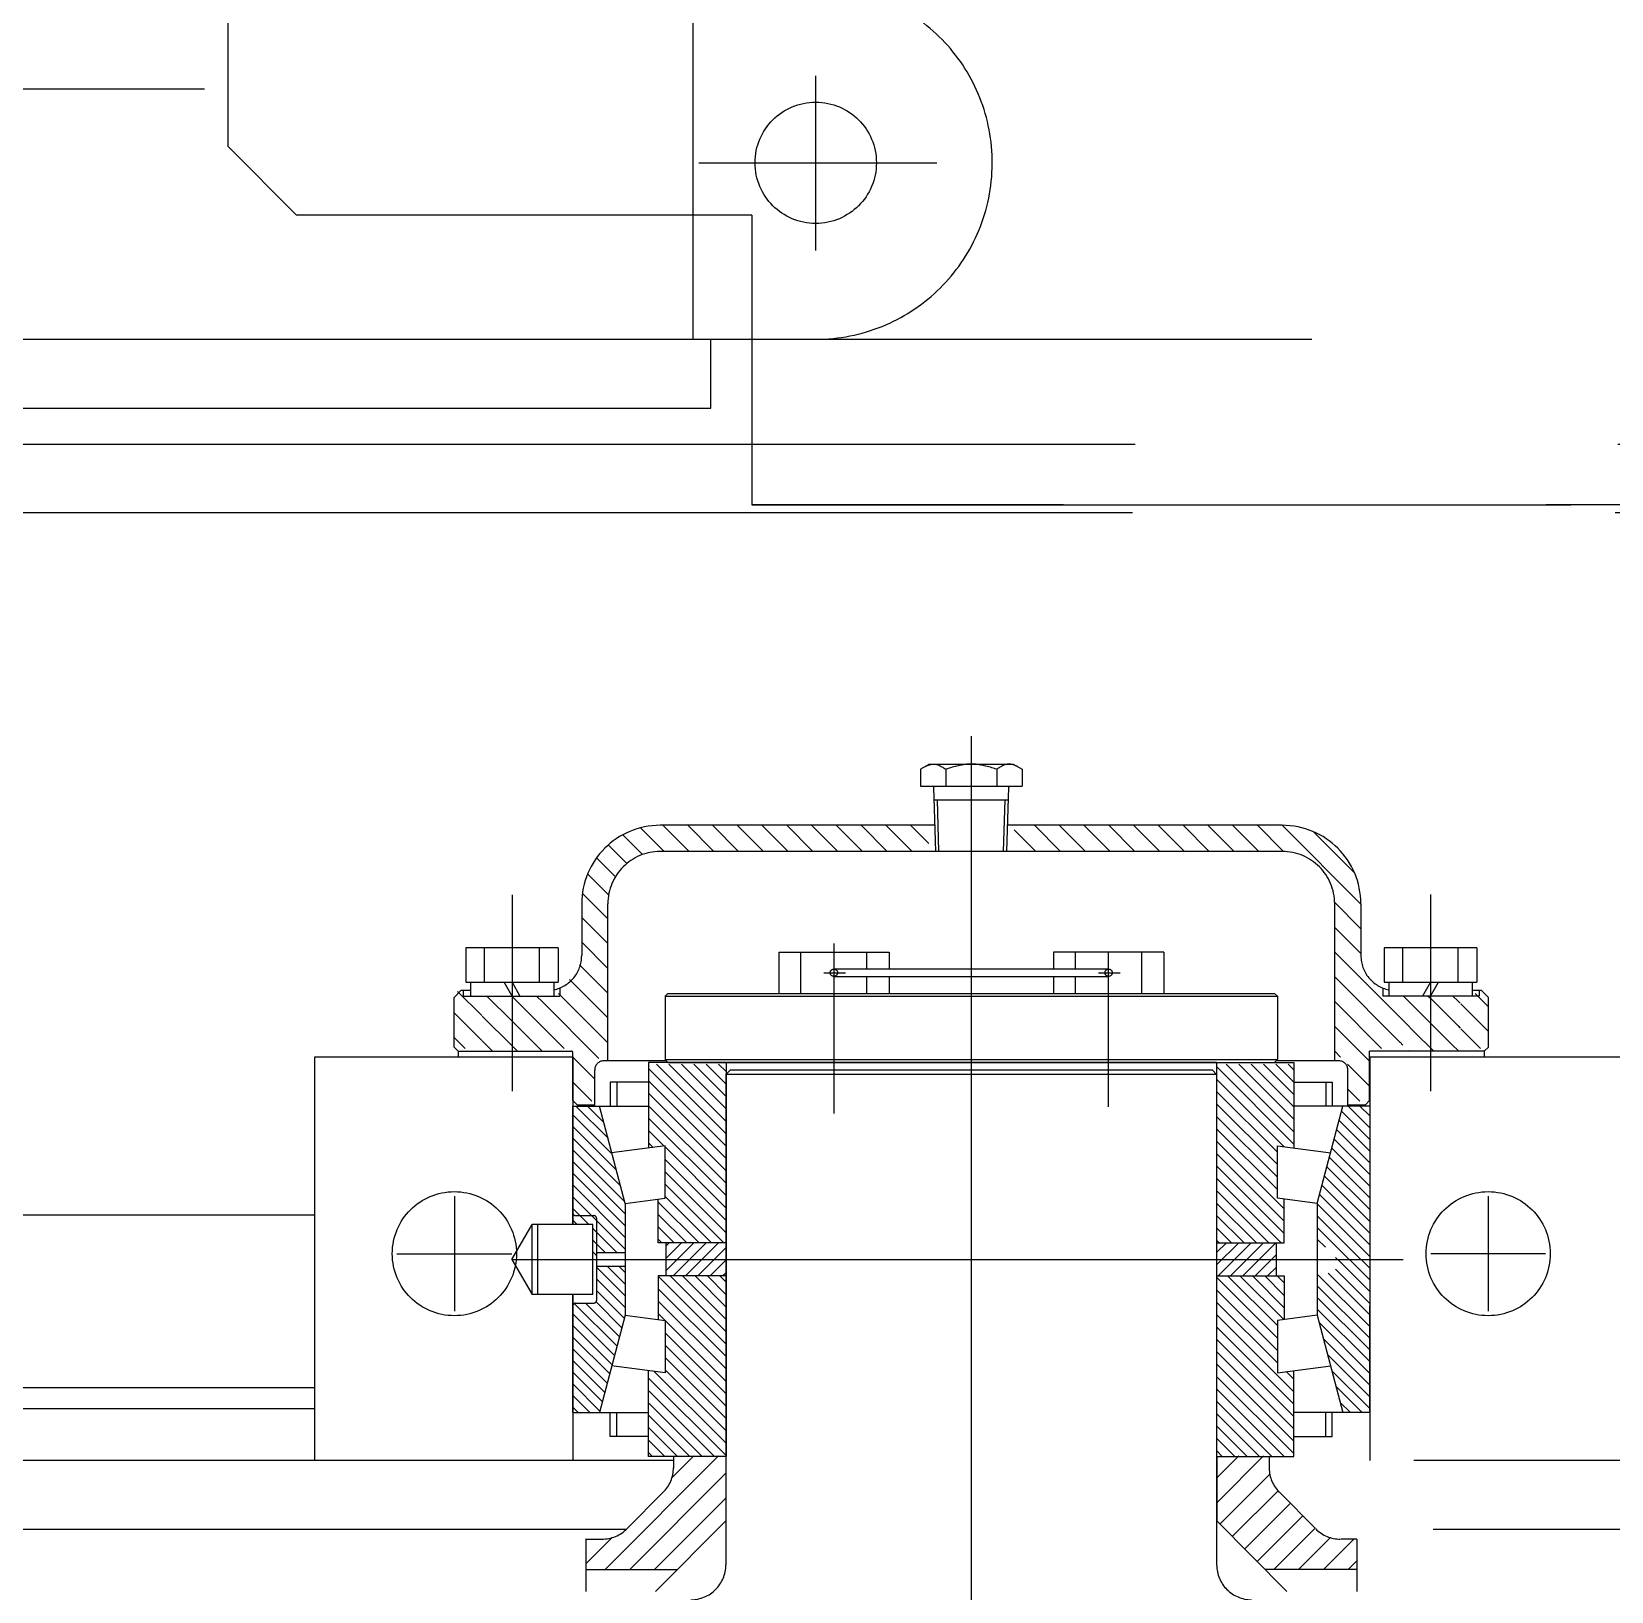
# Model space of a CAD drawing. Header units: millimetres. Extents: x 0 to 29400, y -802 to 20790.
# Drawn here: x 11122 to 11695, y 13701 to 14267 of the extents above; entities that cross this region are included whole.
import ezdxf

# ---------------------------------------------------------------- set-up
doc = ezdxf.new("R2010")
doc.units = ezdxf.units.MM
doc.header["$LTSCALE"] = 700
doc.linetypes.add('K', pattern=[2.5, 1.25, -0.25, 0.25, -0.25, 0.25, -0.25])
for name, color, linetype in [('02', 1, 'Continuous'), ('07', 6, 'K'), ('11', 3, 'Continuous')]:
    doc.layers.add(name, color=color, linetype=linetype)

# ---------------------------------------------------------------- blocks, each defined once
blk = doc.blocks.new('WERWER')
at = {"layer": '07', "color": 6, "linetype": 'K'}
for p, q in [((42605.5, 27879.14), (42605.5, 26409.14)), ((42630.5, 26384.14), (42605.5, 26409.14)), ((42795.5, 26384.14), (42630.5, 26384.14)), ((42795.5, 26384.14), (42795.5, 26279.14)), ((45708.5, 26279.14), (42795.5, 26279.14)), ((42795.5, 26279.14), (43092.5, 26279.14))]:
    blk.add_line(p, q, dxfattribs=at)
blk = doc.blocks.new('werwerwer')
at = {"layer": '07', "color": 6, "linetype": 'K'}
for p, q in [((9497.47, 11711.87), (17834.46, 11711.87)), ((9433.47, 11673.87), (18336.47, 11673.87)), ((17307.46, 11648.88), (10678.47, 11648.88))]:
    blk.add_line(p, q, dxfattribs=at)
at = {"layer": '07'}
blk.add_blockref('WERWER', (-30876.03, -14627.29), dxfattribs=at)
blk = doc.blocks.new('w34')
at = {"layer": '07', "color": 6, "linetype": 'K', "ltscale": 0.6}
for p, q in [((9672.8, 36557.15), (9672.8, 36391.87)), ((9717.3, 36424.06), (9717.3, 36487.39)), ((9495.66, 36482.55), (9050.8, 36482.55)), ((9674.96, 36455.87), (9761.26, 36455.87)), ((9266.8, 36391.87), (9717.3, 36391.87)), ((9679.3, 36366.87), (9679.3, 36391.87)), ((9266.8, 36366.87), (9679.3, 36366.87)), ((9773.7, 36247.93), (9773.7, 34970.96)), ((9758.5, 36237.82), (9755.25, 36235.95)), ((9755.25, 36235.95), (9755.25, 36229.82)), ((9758.5, 36237.82), (9788.9, 36237.82)), ((9764.48, 36235.95), (9764.48, 36229.82)), ((9782.93, 36235.95), (9782.93, 36229.82)), ((9788.9, 36237.82), (9792.15, 36235.95)), ((9792.15, 36235.95), (9792.15, 36229.82)), ((9755.25, 36229.82), (9792.15, 36229.82)), ((9760.1, 36229.82), (9760.1, 36229.47)), ((9760.83, 36206.12), (9760.1, 36229.47)), ((9786.57, 36206.12), (9787.3, 36229.47)), ((9787.3, 36229.82), (9787.3, 36229.47)), ((9760.25, 36224.82), (9787.16, 36224.82)), ((9761.99, 36206.12), (9761.41, 36224.82)), ((9785.41, 36206.12), (9786, 36224.82)), ((9760.54, 36215.62), (9660.95, 36215.62)), ((9661.9, 36215.62), (9671.4, 36206.12)), ((9670.88, 36215.62), (9680.38, 36206.12)), ((9679.86, 36215.62), (9689.36, 36206.12)), ((9688.84, 36215.62), (9698.34, 36206.12)), ((9697.82, 36215.62), (9707.32, 36206.12)), ((9706.8, 36215.62), (9716.3, 36206.12)), ((9715.78, 36215.62), (9725.28, 36206.12)), ((9724.76, 36215.62), (9734.26, 36206.12)), ((9733.74, 36215.62), (9743.24, 36206.12)), ((9742.72, 36215.62), (9752.22, 36206.12)), ((9751.7, 36215.62), (9758.34, 36208.98)), ((9886.45, 36215.62), (9786.87, 36215.62)), ((9796.6, 36215.62), (9806.1, 36206.12)), ((9805.58, 36215.62), (9815.08, 36206.12)), ((9814.56, 36215.62), (9824.06, 36206.12)), ((9823.54, 36215.62), (9833.04, 36206.12)), ((9832.52, 36215.62), (9842.02, 36206.12)), ((9841.5, 36215.62), (9851, 36206.12)), ((9850.48, 36215.62), (9859.98, 36206.12)), ((9859.46, 36215.62), (9868.96, 36206.12)), ((9868.44, 36215.62), (9877.94, 36206.12)), ((9877.42, 36215.62), (9886.93, 36206.12)), ((9886.4, 36215.62), (9914.95, 36187.07)), ((9647.38, 36212.18), (9654.55, 36205.01)), ((9653.82, 36214.72), (9662.41, 36206.12)), ((9789.22, 36214.02), (9797.12, 36206.12)), ((9897.69, 36213.31), (9912.64, 36198.36)), ((9637.82, 36203.77), (9644.68, 36196.92)), ((9642.09, 36208.49), (9648.83, 36201.75)), ((9886.45, 36206.12), (9660.95, 36206.12)), ((9786.57, 36206.12), (9760.83, 36206.12)), ((9634.61, 36198), (9642.23, 36190.38)), ((9607.2, 36190.45), (9607.2, 36119.22)), ((9632.45, 36187.12), (9632.45, 36168.37)), ((9632.71, 36190.93), (9641.95, 36181.68)), ((9641.95, 36130.17), (9641.95, 36187.12)), ((9905.45, 36187.6), (9914.95, 36178.09)), ((9905.45, 36130.17), (9905.45, 36187.12)), ((9914.95, 36187.12), (9914.95, 36168.37)), ((9940.17, 36190.47), (9940.18, 36119.24)), ((9632.45, 36182.2), (9641.95, 36172.7)), ((9905.45, 36178.61), (9914.96, 36169.11)), ((9623.96, 36171.18), (9590.43, 36171.17)), ((9590.43, 36171.17), (9590.44, 36158.67)), ((9597.2, 36158.67), (9597.2, 36171.17)), ((9617.2, 36158.68), (9617.2, 36171.18)), ((9623.96, 36171.18), (9623.97, 36158.68)), ((9632.45, 36173.22), (9641.95, 36163.72)), ((9703.9, 36169.65), (9743.88, 36169.65)), ((9703.9, 36169.65), (9703.9, 36154.65)), ((9711.89, 36154.65), (9711.89, 36169.65)), ((9723.89, 36172.71), (9723.89, 36111.1)), ((9735.89, 36163.48), (9735.89, 36169.65)), ((9743.88, 36169.65), (9743.88, 36163.48)), ((9803.5, 36169.65), (9803.5, 36163.48)), ((9843.48, 36169.65), (9803.5, 36169.65)), ((9811.49, 36163.48), (9811.49, 36169.65)), ((9823.49, 36113.47), (9823.49, 36169.65)), ((9835.49, 36154.65), (9835.49, 36169.65)), ((9843.48, 36169.65), (9843.48, 36154.65)), ((9905.45, 36169.63), (9929.2, 36145.88)), ((9923.42, 36171.19), (9923.41, 36158.69)), ((9956.95, 36171.19), (9923.42, 36171.19)), ((9930.18, 36158.69), (9930.18, 36171.19)), ((9950.18, 36158.69), (9950.18, 36171.19)), ((9956.95, 36171.19), (9956.94, 36158.69)), ((9631.68, 36165.01), (9641.95, 36154.74)), ((9590.44, 36158.67), (9623.97, 36158.68)), ((9592.1, 36158.67), (9592.1, 36153.67)), ((9607.2, 36153.67), (9604.32, 36158.67)), ((9607.2, 36160.77), (9607.2, 36151.58)), ((9607.2, 36158.67), (9610.09, 36153.67)), ((9622.3, 36158.68), (9622.3, 36153.68)), ((9628, 36159.72), (9641.95, 36145.76)), ((9720.19, 36162.15), (9728.12, 36162.15)), ((9823.49, 36163.48), (9723.89, 36163.48)), ((9723.89, 36160.82), (9823.49, 36160.82)), ((9735.89, 36154.65), (9735.89, 36160.82)), ((9743.88, 36160.82), (9743.88, 36154.65)), ((9803.5, 36160.82), (9803.5, 36154.65)), ((9811.49, 36154.65), (9811.49, 36160.82)), ((9819.78, 36162.15), (9827.72, 36162.15)), ((9905.45, 36160.65), (9929.2, 36136.9)), ((9923.41, 36158.69), (9956.94, 36158.69)), ((9925.08, 36158.69), (9925.08, 36153.69)), ((9940.18, 36158.69), (9937.29, 36153.69)), ((9940.18, 36160.79), (9940.18, 36151.6)), ((9940.18, 36153.69), (9943.07, 36158.69)), ((9955.28, 36158.69), (9955.28, 36153.69)), ((9588.7, 36155.67), (9586.2, 36153.17)), ((9586.2, 36135.13), (9586.2, 36153.13)), ((9587.42, 36155.39), (9596.2, 36146.61)), ((9592.1, 36155.67), (9588.7, 36155.67)), ((9589.5, 36155.67), (9589.5, 36153.67)), ((9589.5, 36153.67), (9624.5, 36153.67)), ((9592.1, 36153.67), (9607.2, 36153.67)), ((9598.12, 36153.67), (9607.2, 36144.59)), ((9607.1, 36153.67), (9607.2, 36153.57)), ((9607.2, 36153.57), (9618.2, 36142.57)), ((9616.08, 36153.67), (9618.2, 36151.55)), ((9624.06, 36154.67), (9641.95, 36136.78)), ((9624.5, 36156.6), (9624.5, 36153.67)), ((9663.69, 36154.65), (9662.69, 36153.65)), ((9662.69, 36153.65), (9884.69, 36153.65)), ((9662.69, 36153.65), (9662.69, 36130.65)), ((9663.69, 36154.65), (9883.69, 36154.65)), ((9884.69, 36153.65), (9883.69, 36154.65)), ((9884.69, 36153.65), (9884.69, 36130.65)), ((9922.88, 36156.6), (9922.88, 36153.69)), ((9957.88, 36153.69), (9922.88, 36153.69)), ((9930.37, 36153.69), (9940.18, 36143.88)), ((9939.35, 36153.69), (9940.18, 36152.87)), ((9955.28, 36153.69), (9940.18, 36153.69)), ((9940.18, 36152.87), (9950.18, 36142.87)), ((9948.33, 36153.69), (9950.18, 36151.85)), ((9958.7, 36155.67), (9955.28, 36155.67)), ((9956.33, 36154.67), (9961.2, 36149.8)), ((9957.88, 36155.69), (9957.88, 36153.69)), ((9958.7, 36155.67), (9961.2, 36153.17)), ((9961.2, 36135.17), (9961.2, 36153.17)), ((9586.2, 36147.63), (9596.2, 36137.63)), ((9596.43, 36146.39), (9607.2, 36135.61)), ((9618.2, 36151.55), (9638.65, 36131.1)), ((9905.45, 36151.67), (9922.45, 36134.67)), ((9950.18, 36151.85), (9950.95, 36151.07)), ((9951.2, 36150.82), (9961.2, 36140.82)), ((9607.2, 36144.59), (9618.12, 36133.67)), ((9618.2, 36142.57), (9626.1, 36134.67)), ((9905.45, 36142.69), (9918.13, 36130.02)), ((9929.18, 36145.9), (9930.18, 36144.91)), ((9930.18, 36144.91), (9935.39, 36139.69)), ((9940.18, 36143.88), (9944.37, 36139.69)), ((9950.18, 36142.87), (9950.96, 36142.09)), ((9951.2, 36141.84), (9958.37, 36134.67)), ((9586.2, 36138.65), (9590.18, 36134.67)), ((9586.2, 36135.17), (9587.7, 36133.67)), ((9596.43, 36137.41), (9600.16, 36133.67)), ((9607.2, 36135.61), (9609.14, 36133.67)), ((9929.18, 36136.92), (9930.18, 36135.93)), ((9935.39, 36139.69), (9940.18, 36134.9)), ((9940.18, 36134.9), (9941.41, 36133.67)), ((9944.37, 36139.69), (9948.18, 36135.89)), ((9948.18, 36135.89), (9950.18, 36133.89)), ((9961.2, 36135.17), (9959.7, 36133.67)), ((9535.7, 35985.27), (9535.7, 36131.67)), ((9535.7, 36131.67), (9629.2, 36131.67)), ((9587.7, 36133.67), (9628.78, 36133.67)), ((9587.7, 36133.67), (9587.7, 36131.67)), ((9629.2, 36131.67), (9629.2, 36070.91)), ((9629.27, 36115.79), (9629.27, 36133.29)), ((9629.28, 36131.5), (9637.2, 36123.57)), ((9663.16, 36130.17), (9640.4, 36130.17)), ((9656.73, 36129.65), (9656.73, 36098.56)), ((9862.59, 36129.65), (9656.73, 36129.65)), ((9662.69, 36130.65), (9884.69, 36130.65)), ((9662.69, 36130.65), (9663.69, 36129.65)), ((9663.69, 36129.65), (9883.69, 36129.65)), ((9684.79, 36129.65), (9684.79, 35986.77)), ((9862.59, 36129.65), (9890.65, 36129.65)), ((9862.59, 36129.65), (9862.59, 35986.77)), ((9883.69, 36129.65), (9884.69, 36130.65)), ((9907, 36130.17), (9884.22, 36130.17)), ((9890.65, 36129.65), (9890.65, 36098.56)), ((9905.45, 36133.71), (9907.59, 36131.57)), ((9918.13, 36115.77), (9918.13, 36133.67)), ((9959.7, 36133.67), (9918.13, 36133.67)), ((9918.2, 36131.67), (9918.2, 35985.27)), ((9918.2, 36131.67), (10011.7, 36131.67)), ((9932.18, 36133.93), (9932.43, 36133.67)), ((9950.18, 36133.89), (9950.39, 36133.67)), ((9959.7, 36133.67), (9959.7, 36131.67)), ((9637.2, 36114.17), (9637.2, 36126.97)), ((9656.73, 36127.4), (9684.73, 36099.4)), ((9659.61, 36129.01), (9684.73, 36103.89)), ((9664.1, 36129.01), (9684.73, 36108.38)), ((9668.59, 36129.01), (9684.73, 36112.87)), ((9673.08, 36129.01), (9684.73, 36117.36)), ((9677.57, 36129.01), (9684.73, 36121.85)), ((9682.06, 36129.01), (9684.79, 36126.28)), ((9684.73, 36125.27), (9686.23, 36126.77)), ((9684.73, 36125.27), (9684.73, 35947.47)), ((9862.59, 36125.27), (9684.73, 36125.27)), ((9861.15, 36126.77), (9686.23, 36126.77)), ((9862.65, 36125.27), (9861.15, 36126.77)), ((9862.59, 36128.09), (9890.65, 36100.02)), ((9862.65, 36125.27), (9862.65, 35947.47)), ((9862.65, 36123.54), (9887.17, 36099.02)), ((9866.16, 36129.01), (9890.65, 36104.51)), ((9870.65, 36129.01), (9890.65, 36109)), ((9875.14, 36129.01), (9890.65, 36113.5)), ((9879.63, 36129.01), (9890.65, 36117.99)), ((9884.12, 36129.01), (9890.65, 36122.48)), ((9888.61, 36129.01), (9890.65, 36126.97)), ((9910.15, 36129.02), (9918.13, 36121.03)), ((9910.2, 36114.17), (9910.2, 36126.97)), ((9629.28, 36122.52), (9636.17, 36115.62)), ((9656.73, 36122.48), (9642.84, 36122.48)), ((9642.84, 36122.43), (9642.84, 36113.72)), ((9645.15, 36122.48), (9645.15, 36113.77)), ((9656.73, 36122.91), (9684.73, 36094.91)), ((9656.73, 36118.42), (9684.73, 36090.42)), ((9862.65, 36119.05), (9884.66, 36097.04)), ((9890.65, 36122.48), (9904.54, 36122.48)), ((9902.24, 36122.48), (9902.24, 36113.77)), ((9904.54, 36122.48), (9904.54, 36113.77)), ((9910.2, 36119.98), (9914.56, 36115.62)), ((9629.19, 36113.77), (9645.15, 36113.77)), ((9629.23, 36113.77), (9656.73, 36113.77)), ((9629.23, 36070.91), (9629.23, 36113.77)), ((9629.27, 36115.79), (9630.88, 36114.17)), ((9630.33, 36113.77), (9642, 36102.1)), ((9637.2, 36114.17), (9630.88, 36114.17)), ((9634.57, 36113.77), (9640.48, 36107.87)), ((9638.82, 36113.77), (9638.96, 36113.63)), ((9648.23, 36078.48), (9638.92, 36113.77)), ((9656.73, 36113.93), (9684.73, 36085.93)), ((9862.65, 36114.56), (9884.66, 36092.55)), ((9918.15, 36113.77), (9890.65, 36113.77)), ((9899.15, 36078.48), (9908.46, 36113.77)), ((9916.53, 36114.17), (9910.2, 36114.17)), ((9910.34, 36113.77), (9918.15, 36105.96)), ((9914.59, 36113.77), (9918.15, 36110.21)), ((9918.13, 36115.77), (9916.53, 36114.17)), ((9629.23, 36110.63), (9643.52, 36096.34)), ((9629.23, 36106.39), (9645.04, 36090.58)), ((9656.73, 36109.44), (9684.73, 36081.44)), ((9862.65, 36110.07), (9884.66, 36088.06)), ((9907.08, 36108.55), (9918.15, 36097.48)), ((9907.97, 36111.91), (9918.15, 36101.72)), ((9629.23, 36102.15), (9646.56, 36084.82)), ((9656.73, 36104.95), (9662.38, 36099.3)), ((9862.65, 36105.58), (9884.66, 36083.57)), ((9862.65, 36101.09), (9887.15, 36076.58)), ((9905.31, 36101.83), (9918.15, 36088.99)), ((9906.2, 36105.19), (9918.15, 36093.24)), ((9629.23, 36097.9), (9648.08, 36079.06)), ((9662.73, 36099.35), (9643.32, 36096.8)), ((9656.73, 36100.46), (9658.41, 36098.78)), ((9662.73, 36080.39), (9662.73, 36099.35)), ((9662.73, 36098.96), (9684.73, 36076.95)), ((9862.65, 36096.6), (9887.15, 36072.09)), ((9884.66, 36080.39), (9884.66, 36099.35)), ((9884.66, 36099.35), (9904.06, 36096.8)), ((9903.54, 36095.12), (9918.15, 36080.51)), ((9904.43, 36098.48), (9918.15, 36084.75)), ((9629.23, 36093.66), (9648.23, 36074.66)), ((9629.23, 36089.42), (9648.23, 36070.42)), ((9662.73, 36094.47), (9684.73, 36072.46)), ((9662.73, 36089.98), (9684.73, 36067.97)), ((9862.65, 36092.11), (9887.15, 36067.6)), ((9902.66, 36091.76), (9918.15, 36076.27)), ((9629.23, 36085.18), (9648.23, 36066.18)), ((9662.73, 36085.49), (9684, 36064.21)), ((9862.65, 36087.62), (9886.06, 36064.21)), ((9900.89, 36085.05), (9918.22, 36067.72)), ((9901.77, 36088.41), (9918.22, 36071.96)), ((9586.3, 36081.1), (9586.3, 36039.44)), ((9629.23, 36080.93), (9637.83, 36072.33)), ((9648.23, 36078.48), (9662.73, 36080.39)), ((9648.23, 36078.48), (9648.23, 36037.94)), ((9660.23, 36064.21), (9660.23, 36080.06)), ((9660.23, 36079), (9675.02, 36064.21)), ((9662.73, 36081), (9679.51, 36064.21)), ((9862.65, 36083.13), (9881.57, 36064.21)), ((9862.65, 36078.64), (9877.08, 36064.21)), ((9899.15, 36078.48), (9884.66, 36080.39)), ((9887.15, 36064.21), (9887.15, 36080.06)), ((9899.15, 36078.48), (9899.15, 36037.94)), ((9899.15, 36078.29), (9918.22, 36059.23)), ((9900, 36081.69), (9918.22, 36063.47)), ((9961.1, 36081.1), (9961.1, 36039.44)), ((9535.7, 36074.27), (9250.97, 36074.27)), ((9629.23, 36076.69), (9635.01, 36070.91)), ((9629.23, 36072.45), (9630.77, 36070.91)), ((9630.23, 36074.09), (9636.83, 36074.09)), ((9637.83, 36073.09), (9637.83, 36043.34)), ((9637.83, 36072.33), (9648.23, 36061.93)), ((9660.23, 36074.51), (9670.53, 36064.21)), ((9862.65, 36074.15), (9872.59, 36064.21)), ((9899.15, 36074.05), (9914.99, 36058.21)), ((9607.16, 36058.21), (9614.49, 36070.91)), ((9636.49, 36070.91), (9614.49, 36070.91)), ((9614.49, 36045.51), (9614.49, 36070.91)), ((9616.49, 36070.91), (9616.49, 36045.51)), ((9636.49, 36045.51), (9636.49, 36070.91)), ((9636.49, 36069.43), (9637.83, 36068.09)), ((9637.83, 36068.09), (9645.21, 36060.71)), ((9660.23, 36070.02), (9666.04, 36064.21)), ((9862.65, 36069.66), (9868.1, 36064.21)), ((9899.15, 36069.81), (9910.75, 36058.21)), ((9636.49, 36065.19), (9637.83, 36063.85)), ((9636.49, 36060.94), (9637.83, 36059.61)), ((9637.83, 36063.85), (9640.97, 36060.71)), ((9637.83, 36060.71), (9648.23, 36060.71)), ((9660.23, 36065.53), (9661.55, 36064.21)), ((9684.73, 36064.21), (9660.23, 36064.21)), ((9663.03, 36054.13), (9673.11, 36064.21)), ((9663.03, 36058.62), (9668.62, 36064.21)), ((9663.03, 36063.11), (9664.13, 36064.21)), ((9663.03, 36052.21), (9663.03, 36064.21)), ((9665.6, 36052.21), (9677.6, 36064.21)), ((9670.09, 36052.21), (9682.09, 36064.21)), ((9674.58, 36052.21), (9684.73, 36062.36)), ((9862.65, 36065.17), (9863.61, 36064.21)), ((9862.65, 36064.21), (9887.15, 36064.21)), ((9862.65, 36056.18), (9870.68, 36064.21)), ((9862.65, 36060.67), (9866.19, 36064.21)), ((9863.17, 36052.21), (9875.17, 36064.21)), ((9867.66, 36052.21), (9879.66, 36064.21)), ((9872.15, 36052.21), (9884.15, 36064.21)), ((9884.35, 36052.21), (9884.35, 36064.21)), ((9899.15, 36065.57), (9902.08, 36062.64)), ((9565.47, 36060.27), (9607.14, 36060.27)), ((9607.16, 36058.21), (9930.32, 36058.21)), ((9607.16, 36058.21), (9614.49, 36045.51)), ((9637.83, 36055.71), (9648.23, 36055.71)), ((9637.83, 36055.36), (9648.23, 36044.96)), ((9641.72, 36055.71), (9648.23, 36049.21)), ((9645.97, 36055.71), (9648.23, 36053.45)), ((9679.07, 36052.21), (9684.73, 36057.87)), ((9876.64, 36052.21), (9884.35, 36059.92)), ((9881.13, 36052.21), (9884.35, 36055.43)), ((9905.78, 36058.94), (9906.51, 36058.21)), ((9905.78, 36054.7), (9918.22, 36042.26)), ((9906.67, 36058.05), (9918.22, 36046.5)), ((9911.01, 36057.96), (9918.22, 36050.75)), ((9915.34, 36057.86), (9918.22, 36054.99)), ((9981.94, 36060.27), (9940.27, 36060.27)), ((9637.83, 36051.12), (9648.23, 36040.72)), ((9660.23, 36052.21), (9660.23, 36036.36)), ((9684.73, 36052.21), (9660.23, 36052.21)), ((9660.23, 36052.06), (9684.73, 36027.56)), ((9664.57, 36052.21), (9684.73, 36032.05)), ((9669.06, 36052.21), (9684.73, 36036.54)), ((9673.55, 36052.21), (9684.73, 36041.03)), ((9678.04, 36052.21), (9684.73, 36045.52)), ((9682.53, 36052.21), (9684.73, 36050.01)), ((9683.56, 36052.21), (9684.73, 36053.38)), ((9862.65, 36052.21), (9887.15, 36052.21)), ((9862.65, 36051.7), (9884.66, 36029.69)), ((9866.63, 36052.21), (9884.66, 36034.18)), ((9871.12, 36052.21), (9886.98, 36036.34)), ((9875.61, 36052.21), (9887.15, 36040.66)), ((9880.1, 36052.21), (9887.15, 36045.15)), ((9884.59, 36052.21), (9887.15, 36049.64)), ((9887.15, 36052.21), (9887.15, 36036.36)), ((9899.15, 36052.84), (9918.15, 36033.84)), ((9903.08, 36053.16), (9918.15, 36038.08)), ((9636.49, 36045.51), (9614.49, 36045.51)), ((9629.2, 36045.51), (9629.2, 35985.27)), ((9629.23, 36002.65), (9629.23, 36045.51)), ((9637.83, 36046.88), (9647.92, 36036.78)), ((9660.23, 36047.57), (9684.73, 36023.07)), ((9862.65, 36047.21), (9884.66, 36025.2)), ((9899.15, 36048.6), (9918.15, 36029.6)), ((9899.15, 36044.35), (9918.15, 36025.35)), ((9629.23, 36038.51), (9644.38, 36023.35)), ((9629.76, 36042.22), (9645.27, 36026.71)), ((9630.23, 36042.34), (9636.83, 36042.34)), ((9633.88, 36042.34), (9646.15, 36030.07)), ((9637.67, 36042.79), (9647.04, 36033.43)), ((9648.23, 36037.94), (9638.92, 36002.65)), ((9648.23, 36037.94), (9662.73, 36036.03)), ((9660.23, 36043.08), (9684.73, 36018.58)), ((9660.23, 36038.59), (9684.73, 36014.09)), ((9862.65, 36042.72), (9884.66, 36020.71)), ((9862.65, 36038.23), (9890.65, 36010.22)), ((9899.15, 36037.94), (9884.66, 36036.03)), ((9899.15, 36040.11), (9918.15, 36021.11)), ((9899.15, 36037.94), (9908.46, 36002.65)), ((9918.15, 36002.65), (9918.15, 36041.34)), ((9629.23, 36034.26), (9643.5, 36020)), ((9662.73, 36036.03), (9662.73, 36017.07)), ((9862.65, 36033.74), (9890.65, 36005.73)), ((9884.66, 36036.03), (9884.66, 36017.07)), ((9899.9, 36035.13), (9918.15, 36016.87)), ((9629.23, 36030.02), (9642.61, 36016.64)), ((9662.73, 36031.6), (9684.73, 36009.6)), ((9662.73, 36027.11), (9684.73, 36005.11)), ((9862.65, 36029.25), (9890.65, 36001.24)), ((9901.42, 36029.36), (9918.15, 36012.63)), ((9629.23, 36025.78), (9641.73, 36013.28)), ((9629.23, 36021.54), (9640.84, 36009.92)), ((9662.73, 36022.62), (9684.73, 36000.62)), ((9862.65, 36024.76), (9890.65, 35996.75)), ((9902.93, 36023.6), (9918.15, 36008.38)), ((9629.23, 36017.29), (9639.95, 36006.57)), ((9662.73, 36017.07), (9643.32, 36019.63)), ((9656.73, 35986.77), (9656.73, 36017.86)), ((9656.73, 36015.15), (9684.73, 35987.15)), ((9658.78, 36017.59), (9684.73, 35991.64)), ((9662.73, 36018.13), (9684.73, 35996.13)), ((9862.65, 36020.27), (9890.65, 35992.26)), ((9862.65, 36015.78), (9890.65, 35987.77)), ((9884.66, 36017.07), (9904.06, 36019.63)), ((9887.87, 36017.49), (9890.65, 36014.71)), ((9890.65, 35986.77), (9890.65, 36017.86)), ((9904.45, 36017.84), (9918.15, 36004.14)), ((9244.75, 36011.77), (9535.7, 36011.77)), ((9629.23, 36013.05), (9639.07, 36003.21)), ((9656.73, 36010.66), (9680.62, 35986.77)), ((9862.65, 36011.29), (9887.16, 35986.77)), ((9905.97, 36012.08), (9915.4, 36002.65)), ((9245.75, 36004.07), (9535.7, 36004.07)), ((9629.23, 36008.81), (9635.39, 36002.65)), ((9629.23, 36004.57), (9631.15, 36002.65)), ((9656.73, 36006.17), (9676.13, 35986.77)), ((9862.65, 36006.8), (9882.67, 35986.77)), ((9907.49, 36006.32), (9911.16, 36002.65)), ((9629.23, 36002.65), (9656.73, 36002.65)), ((9642.84, 35993.95), (9642.84, 36002.65)), ((9645.15, 35993.95), (9645.15, 36002.65)), ((9656.73, 36001.68), (9671.64, 35986.77)), ((9862.65, 36002.31), (9878.18, 35986.77)), ((9862.65, 35997.82), (9873.69, 35986.77)), ((9918.15, 36002.65), (9890.65, 36002.65)), ((9902.24, 35993.95), (9902.24, 36002.65)), ((9904.54, 35993.95), (9904.54, 36002.65)), ((9656.73, 35993.95), (9642.84, 35993.95)), ((9656.73, 35997.19), (9667.15, 35986.77)), ((9656.73, 35992.7), (9662.65, 35986.77)), ((9862.65, 35993.33), (9869.2, 35986.77)), ((9890.65, 35993.95), (9904.54, 35993.95)), ((9640.79, 35945.65), (9682.1, 35986.96)), ((9656.73, 35988.21), (9658.16, 35986.77)), ((9684.76, 35986.77), (9656.73, 35986.77)), ((9665.16, 35979), (9673.12, 35986.96)), ((9665.72, 35986.77), (9665.72, 35982.53)), ((9684.67, 35986.77), (9684.67, 35963.25)), ((9862.65, 35988.84), (9864.71, 35986.77)), ((9862.65, 35986.77), (9890.65, 35986.77)), ((9862.77, 35986.77), (9862.77, 35963.25)), ((9862.8, 35970.09), (9879.66, 35986.96)), ((9862.8, 35979.07), (9870.68, 35986.96)), ((9881.72, 35986.77), (9881.72, 35982.66)), ((9665.72, 35985.27), (9238.97, 35985.27)), ((9649.77, 35945.65), (9684.64, 35980.51)), ((9863.86, 35962.18), (9881.95, 35980.27)), ((10669.19, 35985.27), (9881.72, 35985.27)), ((9661.93, 35973.67), (9648.98, 35960.57)), ((9658.75, 35945.65), (9684.64, 35971.53)), ((9868.34, 35957.68), (9884.93, 35974.27)), ((9872.82, 35953.18), (9889.4, 35969.75)), ((9885.51, 35973.67), (9898.45, 35960.57)), ((9684.64, 35963.25), (9659.24, 35937.75)), ((9684.76, 35963.25), (9684.64, 35963.25)), ((9862.8, 35963.25), (9862.67, 35963.25)), ((9862.8, 35963.25), (9888.15, 35937.79)), ((9877.31, 35948.68), (9893.88, 35965.26)), ((9648.69, 35960.27), (9238.97, 35960.27)), ((9633.97, 35947.8), (9643.54, 35957.38)), ((9883.36, 35945.75), (9898.37, 35960.76)), ((9892.35, 35945.76), (9903.95, 35957.36)), ((10676.16, 35960.27), (9898.75, 35960.27)), ((9633.97, 35956.79), (9634.03, 35956.85)), ((9633.97, 35956.75), (9639.77, 35956.75)), ((9633.97, 35956.75), (9633.97, 35937.75)), ((9901.35, 35945.78), (9912.46, 35956.89)), ((9913.42, 35956.8), (9907.77, 35956.75)), ((9913.42, 35956.8), (9913.42, 35937.8)), ((9910.34, 35945.79), (9913.42, 35948.87)), ((9633.97, 35945.8), (9667.25, 35945.79)), ((9913.42, 35945.8), (9880.18, 35945.79))]:
    blk.add_line(p, q, dxfattribs=at)
for centre, radius in [((9717.3, 36455.87), 22), ((9723.89, 36162.15), 1.33), ((9823.49, 36162.15), 1.33), ((9586.3, 36060.27), 22.5), ((9961.1, 36060.27), 22.5)]:
    blk.add_circle(centre, radius, dxfattribs=at)
for centre, radius, start, end in [((9717.3, 36455.87), 64, 270, 83.7207), ((9660.95, 36187.12), 28.5, 90, 180), ((9886.45, 36187.12), 28.5, 0, 90), ((9660.95, 36187.12), 19, 90, 180), ((9886.45, 36187.12), 19, 0, 90), ((9619.75, 36168.37), 12.7, 281.5804, 0), ((9927.65, 36168.37), 12.7, 180, 258.3068), ((9628.78, 36133.17), 0.5, 0, 90), ((9640.4, 36126.97), 3.2, 90, 180), ((9907, 36126.97), 3.2, 0, 90), ((9630.23, 36075.09), 1, 180, 270), ((9636.83, 36073.09), 1, 0, 90), ((9636.83, 36073.09), 1, 0, 90), ((9636.83, 36043.34), 1, 270, 0), ((9630.23, 36041.34), 1, 90, 180), ((9653.14, 35982.66), 12.58, 314.3203, 359.9681), ((9893.99, 35982.54), 12.28, 180.0328, 225.8074), ((9639.77, 35969.75), 13, 270, 315.109), ((9907.54, 35969.45), 12.7, 225, 270), ((9672.03, 35947.47), 12.7, 270, 0), ((9875.35, 35947.47), 12.7, 180, 270)]:
    blk.add_arc(centre, radius, start, end, dxfattribs=at)
for points in [[(9756.88, 36236.89), (9759.87, 36237.82), (9764.48, 36235.95)], [(9782.93, 36235.95), (9773.7, 36237.82), (9764.48, 36235.95)], [(9790.53, 36236.89), (9787.54, 36237.82), (9782.93, 36235.95)]]:
    blk.add_spline(points, degree=3, dxfattribs=at)

msp = doc.modelspace()

# ---------------------------------------------------------------- block references
at = {"layer": '02', "ltscale": 1.166667}
msp.add_blockref('w34', (1688.83, -22236.93), dxfattribs=at)
at = {"layer": '11', "color": 3, "linetype": 'Continuous', "ltscale": 1.166667}
msp.add_blockref('werwerwer', (-536.53, 2443.08), dxfattribs=at)

doc.saveas('drawing.dxf')
